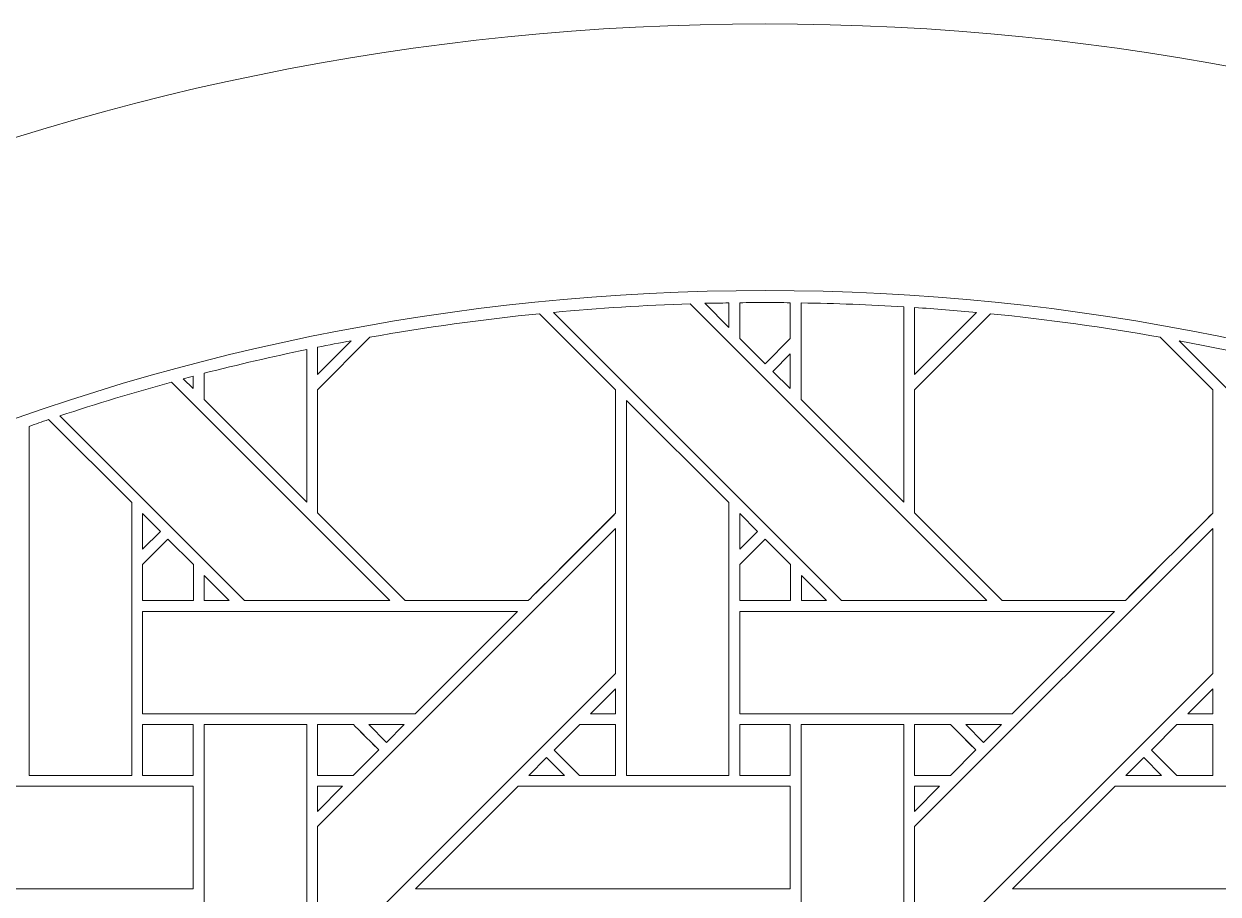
# Model space of a CAD drawing. Header units: inches. Extents: x 8.38 to 16.38, y 5.09 to 13.09.
# Drawn here: x 11.205 to 13.103, y 11.712 to 13.095 of the extents above; entities that cross this region are included whole.
import ezdxf

# ---------------------------------------------------------------- set-up
doc = ezdxf.new("R2010")
doc.units = ezdxf.units.IN
doc.header["$MEASUREMENT"] = 0
doc.layers.add('Design', color=7, linetype='Continuous', lineweight=0)

msp = doc.modelspace()

# ---------------------------------------------------------------- linework, layer by layer
at = {"layer": 'Design'}
for points, knots in [([(12.3829, 13.0948), (10.1737, 13.0948), (8.3829, 11.3039), (8.3829, 9.0948), (8.3829, 6.8856), (10.1737, 5.0948), (12.3829, 5.0948), (14.592, 5.0948), (16.3829, 6.8856), (16.3829, 9.0948), (16.3829, 11.3039), (14.592, 13.0948), (12.3829, 13.0948)], [0, 0, 0, 0, 1, 1, 1, 2, 2, 2, 3, 3, 3, 4, 4, 4, 4]), ([(12.3829, 12.6711), (10.4077, 12.6711), (8.8066, 11.0699), (8.8066, 9.0948), (8.8066, 7.1196), (10.4077, 5.5185), (12.3829, 5.5185), (14.358, 5.5185), (15.9592, 7.1196), (15.9592, 9.0948), (15.9592, 11.0699), (14.358, 12.6711), (12.3829, 12.6711)], [0, 0, 0, 0, 1, 1, 1, 2, 2, 2, 3, 3, 3, 4, 4, 4, 4]), ([(12.7354, 12.1786), (12.7354, 12.1786), (12.5044, 12.1786), (12.5044, 12.1786), (12.5044, 12.1786), (12.0468, 12.6363), (12.0468, 12.6363), (12.1186, 12.643), (12.191, 12.6476), (12.264, 12.65), (12.264, 12.65), (12.7354, 12.1786), (12.7354, 12.1786)], [0, 0, 0, 0, 1, 1, 1, 2, 2, 2, 3, 3, 3, 4, 4, 4, 4]), ([(12.2872, 12.6509), (12.2999, 12.6512), (12.3126, 12.6512), (12.3253, 12.6514), (12.3253, 12.6514), (12.3253, 12.6124), (12.3253, 12.6124), (12.3253, 12.6124), (12.2872, 12.6509), (12.2872, 12.6509)], [0, 0, 0, 0, 1, 1, 1, 2, 2, 2, 3, 3, 3, 3]), ([(12.4228, 12.5947), (12.4228, 12.5947), (12.3828, 12.5547), (12.3828, 12.5547), (12.3828, 12.5547), (12.3425, 12.5951), (12.3425, 12.5951), (12.3425, 12.5951), (12.3425, 12.6517), (12.3425, 12.6517), (12.356, 12.6518), (12.3694, 12.6522), (12.3829, 12.6522), (12.3962, 12.6522), (12.4095, 12.6518), (12.4228, 12.6517), (12.4228, 12.6517), (12.4228, 12.5947), (12.4228, 12.5947)], [0, 0, 0, 0, 1, 1, 1, 2, 2, 2, 3, 3, 3, 4, 4, 4, 5, 5, 5, 6, 6, 6, 6]), ([(12.4228, 12.5947), (12.4228, 12.5947), (12.3828, 12.5547), (12.3828, 12.5547), (12.3828, 12.5547), (12.3425, 12.5951), (12.3425, 12.5951), (12.3425, 12.5951), (12.3425, 12.6517), (12.3425, 12.6517), (12.356, 12.6518), (12.3694, 12.6522), (12.3829, 12.6522), (12.3962, 12.6522), (12.4095, 12.6518), (12.4228, 12.6517), (12.4228, 12.6517), (12.4228, 12.5947), (12.4228, 12.5947)], [0, 0, 0, 0, 1, 1, 1, 2, 2, 2, 3, 3, 3, 4, 4, 4, 5, 5, 5, 6, 6, 6, 6]), ([(12.6032, 12.335), (12.6032, 12.335), (12.4403, 12.4979), (12.4403, 12.4979), (12.4403, 12.4979), (12.4403, 12.6514), (12.4403, 12.6514), (12.495, 12.6506), (12.5493, 12.6485), (12.6032, 12.6452), (12.6032, 12.6452), (12.6032, 12.335), (12.6032, 12.335)], [0, 0, 0, 0, 1, 1, 1, 2, 2, 2, 3, 3, 3, 4, 4, 4, 4]), ([(12.7188, 12.6363), (12.7188, 12.6363), (12.6204, 12.5379), (12.6204, 12.5379), (12.6204, 12.5379), (12.6204, 12.6441), (12.6204, 12.6441), (12.6533, 12.6419), (12.6861, 12.6393), (12.7188, 12.6363)], [0, 0, 0, 0, 1, 1, 1, 2, 2, 2, 3, 3, 3, 3]), ([(12.0246, 12.6343), (12.0246, 12.6343), (12.1453, 12.5135), (12.1453, 12.5135), (12.1453, 12.5135), (12.1453, 12.3173), (12.1453, 12.3173), (12.1275, 12.2994), (12.0156, 12.1876), (12.0066, 12.1786), (12.0066, 12.1786), (11.8109, 12.1786), (11.8109, 12.1786), (11.8109, 12.1786), (11.6717, 12.3179), (11.6717, 12.3179), (11.6717, 12.3179), (11.6717, 12.5135), (11.6717, 12.5135), (11.6717, 12.5135), (11.755, 12.5969), (11.755, 12.5969), (11.8438, 12.6127), (11.9337, 12.6252), (12.0246, 12.6343)], [0, 0, 0, 0, 1, 1, 1, 2, 2, 2, 3, 3, 3, 4, 4, 4, 5, 5, 5, 6, 6, 6, 7, 7, 7, 8, 8, 8, 8]), ([(12.0246, 12.6343), (12.0246, 12.6343), (12.1453, 12.5135), (12.1453, 12.5135), (12.1453, 12.5135), (12.1453, 12.3173), (12.1453, 12.3173), (12.1272, 12.2991), (12.0154, 12.1874), (12.0066, 12.1786), (12.0066, 12.1786), (11.8109, 12.1786), (11.8109, 12.1786), (11.8109, 12.1786), (11.6717, 12.3179), (11.6717, 12.3179), (11.6717, 12.3179), (11.6717, 12.5135), (11.6717, 12.5135), (11.6717, 12.5135), (11.755, 12.5969), (11.755, 12.5969), (11.8438, 12.6127), (11.9337, 12.6252), (12.0246, 12.6343)], [0, 0, 0, 0, 1, 1, 1, 2, 2, 2, 3, 3, 3, 4, 4, 4, 5, 5, 5, 6, 6, 6, 7, 7, 7, 8, 8, 8, 8]), ([(13.0941, 12.5135), (13.0941, 12.5135), (13.0941, 12.3173), (13.0941, 12.3173), (13.0763, 12.2994), (12.9643, 12.1876), (12.9553, 12.1786), (12.9553, 12.1786), (12.7596, 12.1786), (12.7596, 12.1786), (12.7596, 12.1786), (12.6204, 12.3179), (12.6204, 12.3179), (12.6204, 12.3179), (12.6204, 12.5135), (12.6204, 12.5135), (12.6204, 12.5135), (12.7411, 12.6343), (12.7411, 12.6343), (12.832, 12.6252), (12.9219, 12.6127), (13.0107, 12.5969), (13.0107, 12.5969), (13.0941, 12.5135), (13.0941, 12.5135)], [0, 0, 0, 0, 1, 1, 1, 2, 2, 2, 3, 3, 3, 4, 4, 4, 5, 5, 5, 6, 6, 6, 7, 7, 7, 8, 8, 8, 8]), ([(13.0107, 12.5969), (13.0107, 12.5969), (13.0941, 12.5135), (13.0941, 12.5135), (13.0941, 12.5135), (13.0941, 12.3173), (13.0941, 12.3173), (13.0755, 12.2986), (12.9637, 12.187), (12.9553, 12.1786), (12.9553, 12.1786), (12.7596, 12.1786), (12.7596, 12.1786), (12.7596, 12.1786), (12.6204, 12.3179), (12.6204, 12.3179), (12.6204, 12.3179), (12.6204, 12.5135), (12.6204, 12.5135), (12.6204, 12.5135), (12.7411, 12.6343), (12.7411, 12.6343), (12.832, 12.6252), (12.9219, 12.6127), (13.0107, 12.5969)], [0, 0, 0, 0, 1, 1, 1, 2, 2, 2, 3, 3, 3, 4, 4, 4, 5, 5, 5, 6, 6, 6, 7, 7, 7, 8, 8, 8, 8]), ([(11.725, 12.5912), (11.725, 12.5912), (11.6717, 12.5379), (11.6717, 12.5379), (11.6717, 12.5379), (11.6717, 12.581), (11.6717, 12.581), (11.6894, 12.5846), (11.7072, 12.5879), (11.725, 12.5912)], [0, 0, 0, 0, 1, 1, 1, 2, 2, 2, 3, 3, 3, 3]), ([(13.6841, 12.1786), (13.6841, 12.1786), (13.4531, 12.1786), (13.4531, 12.1786), (13.4531, 12.1786), (13.0405, 12.5912), (13.0405, 12.5912), (13.1424, 12.5722), (13.2427, 12.5489), (13.3414, 12.5214), (13.3414, 12.5214), (13.6841, 12.1786), (13.6841, 12.1786)], [0, 0, 0, 0, 1, 1, 1, 2, 2, 2, 3, 3, 3, 4, 4, 4, 4]), ([(11.6545, 12.335), (11.6545, 12.335), (11.4916, 12.4979), (11.4916, 12.4979), (11.4916, 12.4979), (11.4916, 12.5396), (11.4916, 12.5396), (11.5454, 12.5535), (11.5998, 12.566), (11.6545, 12.5774), (11.6545, 12.5774), (11.6545, 12.335), (11.6545, 12.335)], [0, 0, 0, 0, 1, 1, 1, 2, 2, 2, 3, 3, 3, 4, 4, 4, 4]), ([(12.395, 12.5426), (12.395, 12.5426), (12.4228, 12.5704), (12.4228, 12.5704), (12.4228, 12.5704), (12.4228, 12.5152), (12.4228, 12.5152), (12.4228, 12.5152), (12.395, 12.5426), (12.395, 12.5426)], [0, 0, 0, 0, 1, 1, 1, 2, 2, 2, 3, 3, 3, 3]), ([(11.4397, 12.5255), (11.4397, 12.5255), (11.7867, 12.1786), (11.7867, 12.1786), (11.7867, 12.1786), (11.5557, 12.1786), (11.5557, 12.1786), (11.5557, 12.1786), (11.2624, 12.4719), (11.2624, 12.4719), (11.3208, 12.4913), (11.38, 12.5092), (11.4397, 12.5255)], [0, 0, 0, 0, 1, 1, 1, 2, 2, 2, 3, 3, 3, 4, 4, 4, 4]), ([(11.4741, 12.5152), (11.4741, 12.5152), (11.4585, 12.5306), (11.4585, 12.5306), (11.4637, 12.532), (11.4689, 12.5335), (11.4741, 12.5348), (11.4741, 12.5348), (11.4741, 12.5152), (11.4741, 12.5152)], [0, 0, 0, 0, 1, 1, 1, 2, 2, 2, 3, 3, 3, 3]), ([(12.1625, 11.9006), (12.1625, 11.9006), (12.1625, 12.4964), (12.1625, 12.4964), (12.1625, 12.4964), (12.3252, 12.3343), (12.3252, 12.3343), (12.3252, 12.3343), (12.3252, 11.9006), (12.3252, 11.9006), (12.3252, 11.9006), (12.1625, 11.9006), (12.1625, 11.9006)], [0, 0, 0, 0, 1, 1, 1, 2, 2, 2, 3, 3, 3, 4, 4, 4, 4]), ([(11.2443, 12.466), (11.2443, 12.466), (11.3765, 12.3343), (11.3765, 12.3343), (11.3765, 12.3343), (11.3765, 11.9006), (11.3765, 11.9006), (11.3765, 11.9006), (11.2137, 11.9006), (11.2137, 11.9006), (11.2137, 11.9006), (11.2137, 12.4553), (11.2137, 12.4553), (11.2239, 12.4589), (11.234, 12.4626), (11.2443, 12.466)], [0, 0, 0, 0, 1, 1, 1, 2, 2, 2, 3, 3, 3, 4, 4, 4, 5, 5, 5, 5]), ([(11.3938, 12.26), (11.3938, 12.26), (11.3938, 12.3168), (11.3938, 12.3168), (11.3938, 12.3168), (11.422, 12.2882), (11.422, 12.2882), (11.422, 12.2882), (11.3938, 12.26), (11.3938, 12.26)], [0, 0, 0, 0, 1, 1, 1, 2, 2, 2, 3, 3, 3, 3]), ([(12.3425, 12.26), (12.3425, 12.26), (12.3425, 12.3168), (12.3425, 12.3168), (12.3425, 12.3168), (12.3707, 12.2882), (12.3707, 12.2882), (12.3707, 12.2882), (12.3425, 12.26), (12.3425, 12.26)], [0, 0, 0, 0, 1, 1, 1, 2, 2, 2, 3, 3, 3, 3]), ([(12.1453, 12.0628), (12.1453, 12.0628), (11.6717, 11.5892), (11.6717, 11.5892), (11.6717, 11.5892), (11.6717, 11.8193), (11.6717, 11.8193), (11.6717, 11.8193), (12.1453, 12.2929), (12.1453, 12.2929), (12.1453, 12.2929), (12.1453, 12.0628), (12.1453, 12.0628)], [0, 0, 0, 0, 1, 1, 1, 2, 2, 2, 3, 3, 3, 4, 4, 4, 4]), ([(13.0941, 12.0628), (13.0941, 12.0628), (12.6204, 11.5892), (12.6204, 11.5892), (12.6204, 11.5892), (12.6204, 11.8193), (12.6204, 11.8193), (12.6204, 11.8193), (13.0941, 12.2929), (13.0941, 12.2929), (13.0941, 12.2929), (13.0941, 12.0628), (13.0941, 12.0628)], [0, 0, 0, 0, 1, 1, 1, 2, 2, 2, 3, 3, 3, 4, 4, 4, 4]), ([(11.3938, 12.1784), (11.3938, 12.1784), (11.3938, 12.2357), (11.3938, 12.2357), (11.3938, 12.2357), (11.4341, 12.276), (11.4341, 12.276), (11.4341, 12.276), (11.4745, 12.2357), (11.4745, 12.2357), (11.4745, 12.2357), (11.4745, 12.1784), (11.4745, 12.1784), (11.4745, 12.1784), (11.3938, 12.1784), (11.3938, 12.1784)], [0, 0, 0, 0, 1, 1, 1, 2, 2, 2, 3, 3, 3, 4, 4, 4, 5, 5, 5, 5]), ([(11.4341, 12.276), (11.4341, 12.276), (11.4745, 12.2357), (11.4745, 12.2357), (11.4745, 12.2357), (11.4745, 12.1784), (11.4745, 12.1784), (11.4745, 12.1784), (11.3938, 12.1784), (11.3938, 12.1784), (11.3938, 12.1784), (11.3938, 12.2357), (11.3938, 12.2357), (11.3938, 12.2357), (11.4341, 12.276), (11.4341, 12.276)], [0, 0, 0, 0, 1, 1, 1, 2, 2, 2, 3, 3, 3, 4, 4, 4, 5, 5, 5, 5]), ([(12.4232, 12.1784), (12.4232, 12.1784), (12.3425, 12.1784), (12.3425, 12.1784), (12.3425, 12.1784), (12.3425, 12.2357), (12.3425, 12.2357), (12.3425, 12.2357), (12.3829, 12.276), (12.3829, 12.276), (12.3829, 12.276), (12.4232, 12.2357), (12.4232, 12.2357), (12.4232, 12.2357), (12.4232, 12.1784), (12.4232, 12.1784)], [0, 0, 0, 0, 1, 1, 1, 2, 2, 2, 3, 3, 3, 4, 4, 4, 5, 5, 5, 5]), ([(12.3829, 12.276), (12.3829, 12.276), (12.4232, 12.2357), (12.4232, 12.2357), (12.4232, 12.2357), (12.4232, 12.1784), (12.4232, 12.1784), (12.4232, 12.1784), (12.3425, 12.1784), (12.3425, 12.1784), (12.3425, 12.1784), (12.3425, 12.2357), (12.3425, 12.2357), (12.3425, 12.2357), (12.3829, 12.276), (12.3829, 12.276)], [0, 0, 0, 0, 1, 1, 1, 2, 2, 2, 3, 3, 3, 4, 4, 4, 5, 5, 5, 5]), ([(11.4917, 12.1786), (11.4917, 12.1786), (11.4917, 12.2184), (11.4917, 12.2184), (11.4917, 12.2184), (11.5314, 12.1786), (11.5314, 12.1786), (11.5314, 12.1786), (11.4917, 12.1786), (11.4917, 12.1786)], [0, 0, 0, 0, 1, 1, 1, 2, 2, 2, 3, 3, 3, 3]), ([(12.4405, 12.1786), (12.4405, 12.1786), (12.4405, 12.2184), (12.4405, 12.2184), (12.4405, 12.2184), (12.4802, 12.1786), (12.4802, 12.1786), (12.4802, 12.1786), (12.4405, 12.1786), (12.4405, 12.1786)], [0, 0, 0, 0, 1, 1, 1, 2, 2, 2, 3, 3, 3, 3]), ([(11.9895, 12.1613), (11.9895, 12.1613), (11.8268, 11.9986), (11.8268, 11.9986), (11.8268, 11.9986), (11.3938, 11.9986), (11.3938, 11.9986), (11.3938, 11.9986), (11.3938, 12.1613), (11.3938, 12.1613), (11.3938, 12.1613), (11.9895, 12.1613), (11.9895, 12.1613)], [0, 0, 0, 0, 1, 1, 1, 2, 2, 2, 3, 3, 3, 4, 4, 4, 4]), ([(12.9382, 12.1613), (12.9382, 12.1613), (12.7755, 11.9986), (12.7755, 11.9986), (12.7755, 11.9986), (12.3425, 11.9986), (12.3425, 11.9986), (12.3425, 11.9986), (12.3425, 12.1613), (12.3425, 12.1613), (12.3425, 12.1613), (12.9382, 12.1613), (12.9382, 12.1613)], [0, 0, 0, 0, 1, 1, 1, 2, 2, 2, 3, 3, 3, 4, 4, 4, 4]), ([(12.1056, 11.9987), (12.1056, 11.9987), (12.1453, 12.0384), (12.1453, 12.0384), (12.1453, 12.0384), (12.1453, 11.9987), (12.1453, 11.9987), (12.1453, 11.9987), (12.1056, 11.9987), (12.1056, 11.9987)], [0, 0, 0, 0, 1, 1, 1, 2, 2, 2, 3, 3, 3, 3]), ([(13.0543, 11.9987), (13.0543, 11.9987), (13.0941, 12.0384), (13.0941, 12.0384), (13.0941, 12.0384), (13.0941, 11.9987), (13.0941, 11.9987), (13.0941, 11.9987), (13.0543, 11.9987), (13.0543, 11.9987)], [0, 0, 0, 0, 1, 1, 1, 2, 2, 2, 3, 3, 3, 3]), ([(11.474, 11.9006), (11.474, 11.9006), (11.3938, 11.9006), (11.3938, 11.9006), (11.3938, 11.9006), (11.3938, 11.9814), (11.3938, 11.9814), (11.3938, 11.9814), (11.474, 11.9814), (11.474, 11.9814), (11.474, 11.9814), (11.474, 11.9006), (11.474, 11.9006)], [0, 0, 0, 0, 1, 1, 1, 2, 2, 2, 3, 3, 3, 4, 4, 4, 4]), ([(11.474, 11.9814), (11.474, 11.9814), (11.474, 11.9006), (11.474, 11.9006), (11.474, 11.9006), (11.3938, 11.9006), (11.3938, 11.9006), (11.3938, 11.9006), (11.3938, 11.9814), (11.3938, 11.9814), (11.3938, 11.9814), (11.474, 11.9814), (11.474, 11.9814)], [0, 0, 0, 0, 1, 1, 1, 2, 2, 2, 3, 3, 3, 4, 4, 4, 4]), ([(11.4916, 11.5492), (11.4916, 11.5492), (11.4916, 11.9814), (11.4916, 11.9814), (11.4916, 11.9814), (11.6545, 11.9814), (11.6545, 11.9814), (11.6545, 11.9814), (11.6545, 11.3863), (11.6545, 11.3863), (11.6545, 11.3863), (11.4916, 11.5492), (11.4916, 11.5492)], [0, 0, 0, 0, 1, 1, 1, 2, 2, 2, 3, 3, 3, 4, 4, 4, 4]), ([(11.6717, 11.9006), (11.6717, 11.9006), (11.6717, 11.9814), (11.6717, 11.9814), (11.6717, 11.9814), (11.7287, 11.9814), (11.7287, 11.9814), (11.7339, 11.9763), (11.7646, 11.9455), (11.7691, 11.9411), (11.7691, 11.9411), (11.7286, 11.9006), (11.7286, 11.9006), (11.7286, 11.9006), (11.6717, 11.9006), (11.6717, 11.9006)], [0, 0, 0, 0, 1, 1, 1, 2, 2, 2, 3, 3, 3, 4, 4, 4, 5, 5, 5, 5]), ([(11.7691, 11.9411), (11.7691, 11.9411), (11.7286, 11.9006), (11.7286, 11.9006), (11.7286, 11.9006), (11.6717, 11.9006), (11.6717, 11.9006), (11.6717, 11.9006), (11.6717, 11.9814), (11.6717, 11.9814), (11.6717, 11.9814), (11.7287, 11.9814), (11.7287, 11.9814), (11.734, 11.9762), (11.7648, 11.9453), (11.7691, 11.9411)], [0, 0, 0, 0, 1, 1, 1, 2, 2, 2, 3, 3, 3, 4, 4, 4, 5, 5, 5, 5]), ([(11.7531, 11.9814), (11.7531, 11.9814), (11.8096, 11.9814), (11.8096, 11.9814), (11.8096, 11.9814), (11.7813, 11.9532), (11.7813, 11.9532), (11.7813, 11.9532), (11.7531, 11.9814), (11.7531, 11.9814)], [0, 0, 0, 0, 1, 1, 1, 2, 2, 2, 3, 3, 3, 3]), ([(12.0479, 11.941), (12.0479, 11.941), (12.0883, 11.9814), (12.0883, 11.9814), (12.0883, 11.9814), (12.1453, 11.9814), (12.1453, 11.9814), (12.1453, 11.9814), (12.1453, 11.9006), (12.1453, 11.9006), (12.1453, 11.9006), (12.0882, 11.9006), (12.0882, 11.9006), (12.0882, 11.9006), (12.0479, 11.941), (12.0479, 11.941)], [0, 0, 0, 0, 1, 1, 1, 2, 2, 2, 3, 3, 3, 4, 4, 4, 5, 5, 5, 5]), ([(12.1453, 11.9814), (12.1453, 11.9814), (12.1453, 11.9006), (12.1453, 11.9006), (12.1453, 11.9006), (12.0882, 11.9006), (12.0882, 11.9006), (12.0882, 11.9006), (12.0479, 11.941), (12.0479, 11.941), (12.0479, 11.941), (12.0883, 11.9814), (12.0883, 11.9814), (12.0883, 11.9814), (12.1453, 11.9814), (12.1453, 11.9814)], [0, 0, 0, 0, 1, 1, 1, 2, 2, 2, 3, 3, 3, 4, 4, 4, 5, 5, 5, 5]), ([(12.4228, 11.9006), (12.4228, 11.9006), (12.3425, 11.9006), (12.3425, 11.9006), (12.3425, 11.9006), (12.3425, 11.9814), (12.3425, 11.9814), (12.3425, 11.9814), (12.4228, 11.9814), (12.4228, 11.9814), (12.4228, 11.9814), (12.4228, 11.9006), (12.4228, 11.9006)], [0, 0, 0, 0, 1, 1, 1, 2, 2, 2, 3, 3, 3, 4, 4, 4, 4]), ([(12.4228, 11.9814), (12.4228, 11.9814), (12.4228, 11.9006), (12.4228, 11.9006), (12.4228, 11.9006), (12.3425, 11.9006), (12.3425, 11.9006), (12.3425, 11.9006), (12.3425, 11.9814), (12.3425, 11.9814), (12.3425, 11.9814), (12.4228, 11.9814), (12.4228, 11.9814)], [0, 0, 0, 0, 1, 1, 1, 2, 2, 2, 3, 3, 3, 4, 4, 4, 4]), ([(12.4403, 11.5492), (12.4403, 11.5492), (12.4403, 11.9814), (12.4403, 11.9814), (12.4403, 11.9814), (12.6032, 11.9814), (12.6032, 11.9814), (12.6032, 11.9814), (12.6032, 11.3863), (12.6032, 11.3863), (12.6032, 11.3863), (12.4403, 11.5492), (12.4403, 11.5492)], [0, 0, 0, 0, 1, 1, 1, 2, 2, 2, 3, 3, 3, 4, 4, 4, 4]), ([(12.6774, 11.9006), (12.6774, 11.9006), (12.6204, 11.9006), (12.6204, 11.9006), (12.6204, 11.9006), (12.6204, 11.9814), (12.6204, 11.9814), (12.6204, 11.9814), (12.6775, 11.9814), (12.6775, 11.9814), (12.6826, 11.9763), (12.7134, 11.9455), (12.7178, 11.9411), (12.7178, 11.9411), (12.6774, 11.9006), (12.6774, 11.9006)], [0, 0, 0, 0, 1, 1, 1, 2, 2, 2, 3, 3, 3, 4, 4, 4, 5, 5, 5, 5]), ([(12.6204, 11.9006), (12.6204, 11.9006), (12.6204, 11.9814), (12.6204, 11.9814), (12.6204, 11.9814), (12.6775, 11.9814), (12.6775, 11.9814), (12.6828, 11.9761), (12.7136, 11.9452), (12.7178, 11.9411), (12.7178, 11.9411), (12.6774, 11.9006), (12.6774, 11.9006), (12.6774, 11.9006), (12.6204, 11.9006), (12.6204, 11.9006)], [0, 0, 0, 0, 1, 1, 1, 2, 2, 2, 3, 3, 3, 4, 4, 4, 5, 5, 5, 5]), ([(12.7018, 11.9814), (12.7018, 11.9814), (12.7583, 11.9814), (12.7583, 11.9814), (12.7583, 11.9814), (12.73, 11.9532), (12.73, 11.9532), (12.73, 11.9532), (12.7018, 11.9814), (12.7018, 11.9814)], [0, 0, 0, 0, 1, 1, 1, 2, 2, 2, 3, 3, 3, 3]), ([(13.037, 11.9006), (13.037, 11.9006), (12.9966, 11.941), (12.9966, 11.941), (12.9966, 11.941), (13.037, 11.9814), (13.037, 11.9814), (13.037, 11.9814), (13.0941, 11.9814), (13.0941, 11.9814), (13.0941, 11.9814), (13.0941, 11.9006), (13.0941, 11.9006), (13.0941, 11.9006), (13.037, 11.9006), (13.037, 11.9006)], [0, 0, 0, 0, 1, 1, 1, 2, 2, 2, 3, 3, 3, 4, 4, 4, 5, 5, 5, 5]), ([(13.0941, 11.9814), (13.0941, 11.9814), (13.0941, 11.9006), (13.0941, 11.9006), (13.0941, 11.9006), (13.037, 11.9006), (13.037, 11.9006), (13.037, 11.9006), (12.9966, 11.941), (12.9966, 11.941), (12.9966, 11.941), (13.037, 11.9814), (13.037, 11.9814), (13.037, 11.9814), (13.0941, 11.9814), (13.0941, 11.9814)], [0, 0, 0, 0, 1, 1, 1, 2, 2, 2, 3, 3, 3, 4, 4, 4, 5, 5, 5, 5]), ([(12.064, 11.9006), (12.064, 11.9006), (12.0075, 11.9006), (12.0075, 11.9006), (12.0075, 11.9006), (12.0358, 11.9289), (12.0358, 11.9289), (12.0358, 11.9289), (12.064, 11.9006), (12.064, 11.9006)], [0, 0, 0, 0, 1, 1, 1, 2, 2, 2, 3, 3, 3, 3]), ([(13.0127, 11.9006), (13.0127, 11.9006), (12.9562, 11.9006), (12.9562, 11.9006), (12.9562, 11.9006), (12.9845, 11.9289), (12.9845, 11.9289), (12.9845, 11.9289), (13.0127, 11.9006), (13.0127, 11.9006)], [0, 0, 0, 0, 1, 1, 1, 2, 2, 2, 3, 3, 3, 3]), ([(11.4741, 11.8835), (11.4741, 11.8835), (11.4741, 11.7206), (11.4741, 11.7206), (11.4741, 11.7206), (10.8788, 11.7206), (10.8788, 11.7206), (10.8788, 11.7206), (11.0416, 11.8835), (11.0416, 11.8835), (11.0416, 11.8835), (11.4741, 11.8835), (11.4741, 11.8835)], [0, 0, 0, 0, 1, 1, 1, 2, 2, 2, 3, 3, 3, 4, 4, 4, 4]), ([(11.7115, 11.8835), (11.7115, 11.8835), (11.6717, 11.8436), (11.6717, 11.8436), (11.6717, 11.8436), (11.6717, 11.8835), (11.6717, 11.8835), (11.6717, 11.8835), (11.7115, 11.8835), (11.7115, 11.8835)], [0, 0, 0, 0, 1, 1, 1, 2, 2, 2, 3, 3, 3, 3]), ([(12.4228, 11.8835), (12.4228, 11.8835), (12.4228, 11.7206), (12.4228, 11.7206), (12.4228, 11.7206), (11.8275, 11.7206), (11.8275, 11.7206), (11.8275, 11.7206), (11.9904, 11.8835), (11.9904, 11.8835), (11.9904, 11.8835), (12.4228, 11.8835), (12.4228, 11.8835)], [0, 0, 0, 0, 1, 1, 1, 2, 2, 2, 3, 3, 3, 4, 4, 4, 4]), ([(12.6602, 11.8835), (12.6602, 11.8835), (12.6204, 11.8436), (12.6204, 11.8436), (12.6204, 11.8436), (12.6204, 11.8835), (12.6204, 11.8835), (12.6204, 11.8835), (12.6602, 11.8835), (12.6602, 11.8835)], [0, 0, 0, 0, 1, 1, 1, 2, 2, 2, 3, 3, 3, 3]), ([(13.3715, 11.8835), (13.3715, 11.8835), (13.3715, 11.7207), (13.3715, 11.7207), (13.3715, 11.7207), (12.7762, 11.7207), (12.7762, 11.7207), (12.7762, 11.7207), (12.9391, 11.8835), (12.9391, 11.8835), (12.9391, 11.8835), (13.3715, 11.8835), (13.3715, 11.8835)], [0, 0, 0, 0, 1, 1, 1, 2, 2, 2, 3, 3, 3, 4, 4, 4, 4])]:
    msp.add_open_spline(points, degree=3, knots=knots, dxfattribs=at)

doc.saveas('drawing.dxf')
